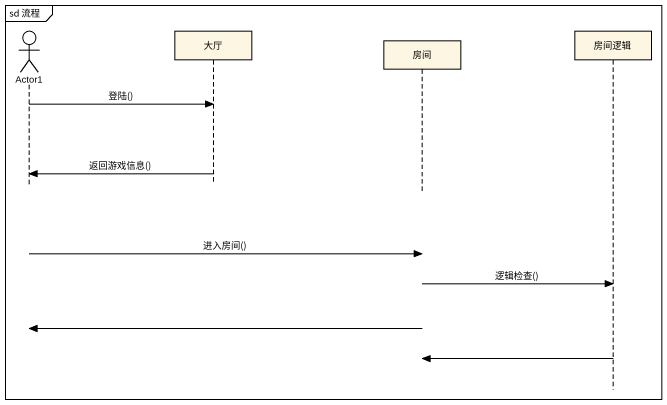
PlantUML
@startuml
mainframe sd 流程
hide footbox
actor Actor1
participant 大厅
participant 房间
participant 房间逻辑

Actor1 -> 大厅 : 登陆()
大厅 -> Actor1 : 返回游戏信息()
Actor1 -> 房间 : 进入房间()
房间 -> 房间逻辑 : 逻辑检查()
房间 -> Actor1
房间逻辑 -> 房间
@enduml
